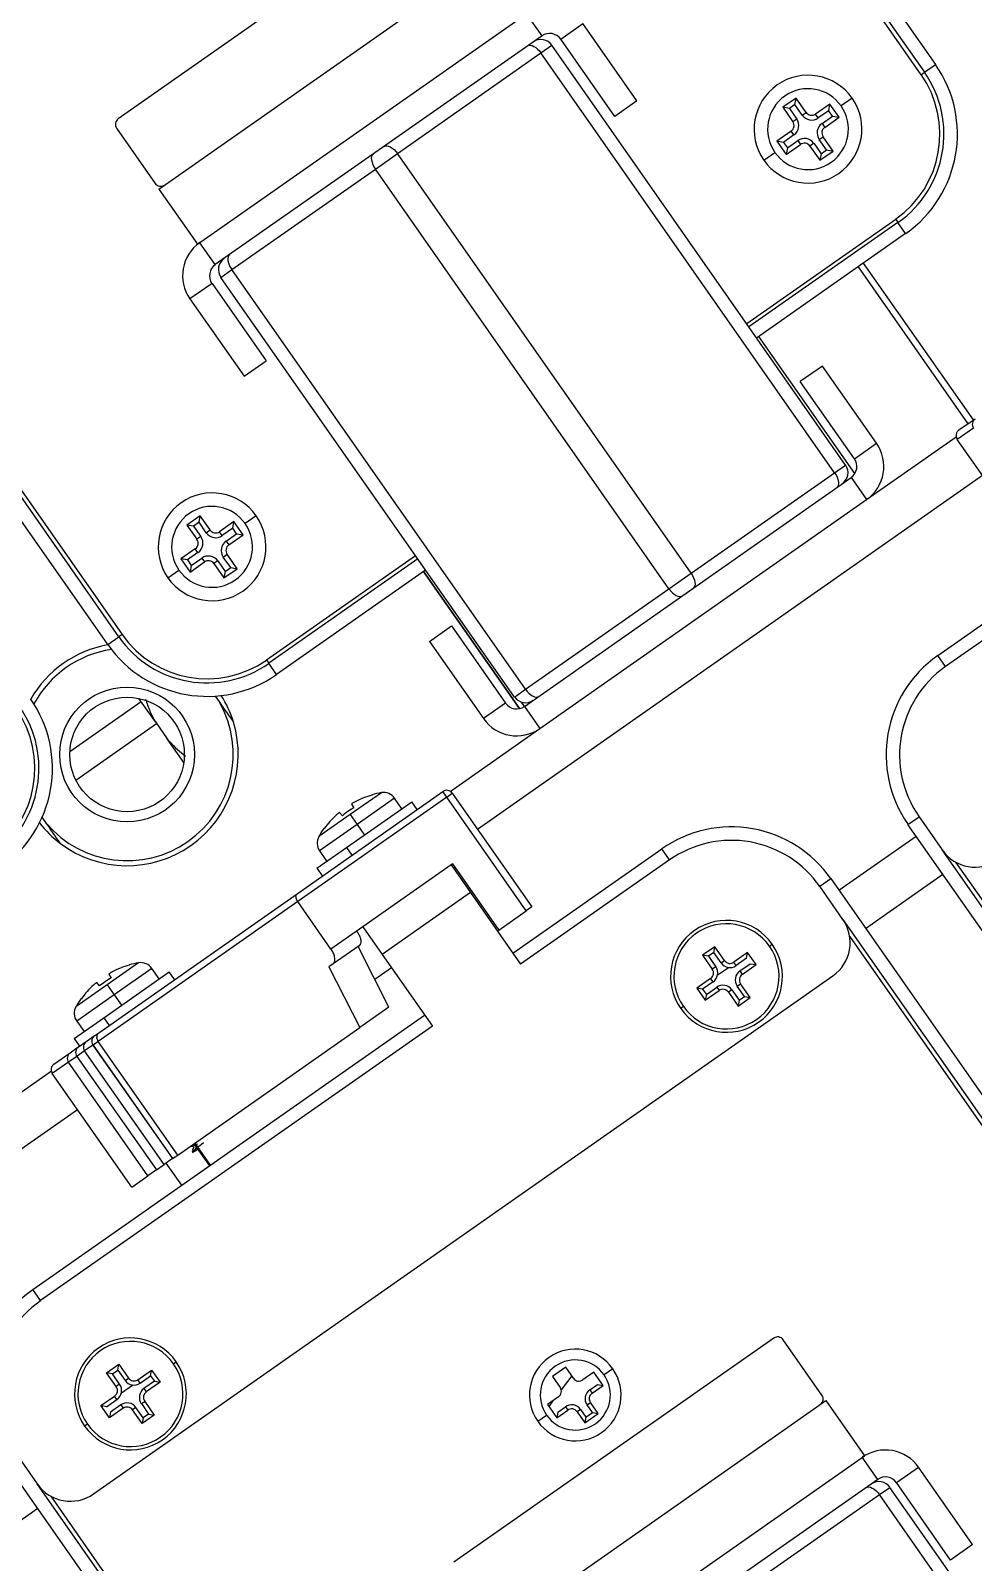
# Model space of a CAD drawing. Header units: millimetres. Extents: x 152904052 to 153933663, y 538271515 to 539240469.
# Drawn here: x 153354109.3 to 153354179.3, y 538947625.2 to 538947738.8 of the extents above; entities that cross this region are included whole.
import ezdxf

# ---------------------------------------------------------------- set-up
doc = ezdxf.new("R2010")
doc.units = ezdxf.units.MM
doc.layers.add('POWR', color=5, linetype='Continuous')

msp = doc.modelspace()

# ---------------------------------------------------------------- linework, layer by layer
at = {"layer": 'POWR', "color": 7}
for p, q in [((153354143.76, 538947782.96), (153354176.45, 538947736.27)), ((153354144.66, 538947779.93), (153354175.63, 538947735.7)), ((153354175.39, 538947735.52), (153354145.17, 538947778.69)), ((153354139.55, 538947748.88), (153354115.79, 538947732.25)), ((153354118.82, 538947727.04), (153354143.4, 538947744.25)), ((153354115.02, 538947693.25), (153354082.32, 538947739.94)), ((153354121.69, 538947722.95), (153354146.26, 538947740.16)), ((153354147.25, 538947738.4), (153354146.1, 538947740.04)), ((153354148.64, 538947738.16), (153354150.28, 538947739.31)), ((153354154.29, 538947733.57), (153354150.28, 538947739.31)), ((153354115.84, 538947693.82), (153354084.86, 538947738.06)), ((153354147.25, 538947738.4), (153354123, 538947721.43)), ((153354152.66, 538947732.42), (153354148.64, 538947738.16)), ((153354085.86, 538947737.16), (153354116.08, 538947694)), ((153354136.52, 538947729.67), (153354147.17, 538947737.13)), ((153354147.17, 538947737.13), (153354147.99, 538947737.7)), ((153354168.96, 538947706), (153354147.17, 538947737.13)), ((153354169.78, 538947706.57), (153354147.99, 538947737.7)), ((153354175.63, 538947735.7), (153354176.45, 538947736.27)), ((153354175.39, 538947735.52), (153354175.63, 538947735.7)), ((153354154.29, 538947733.57), (153354152.66, 538947732.42)), ((153354166.11, 538947733.79), (153354165.12, 538947733.1)), ((153354166.02, 538947733.3), (153354166.11, 538947733.79)), ((153354166.85, 538947732.72), (153354166.11, 538947733.79)), ((153354170.27, 538947733.77), (153354169.45, 538947733.2)), ((153354165.61, 538947733.01), (153354165.12, 538947733.1)), ((153354165.12, 538947733.1), (153354165.87, 538947732.03)), ((153354166.02, 538947733.3), (153354165.61, 538947733.01)), ((153354165.61, 538947733.01), (153354166.16, 538947732.23)), ((153354166.56, 538947732.52), (153354166.02, 538947733.3)), ((153354166.56, 538947732.52), (153354166.85, 538947732.72)), ((153354168.61, 538947733.34), (153354167.55, 538947732.6)), ((153354167.75, 538947732.31), (153354167.55, 538947732.6)), ((153354168.53, 538947732.85), (153354167.75, 538947732.31)), ((153354168.04, 538947731.9), (153354168.81, 538947732.45)), ((153354168.24, 538947731.61), (153354169.3, 538947732.36)), ((153354168.53, 538947732.85), (153354168.61, 538947733.34)), ((153354168.81, 538947732.45), (153354168.53, 538947732.85)), ((153354169.3, 538947732.36), (153354168.61, 538947733.34)), ((153354168.81, 538947732.45), (153354169.3, 538947732.36)), ((153354115.67, 538947731.55), (153354118.54, 538947727.45)), ((153354165.75, 538947731.34), (153354164.68, 538947730.59)), ((153354165.95, 538947731.05), (153354165.75, 538947731.34)), ((153354166.16, 538947732.23), (153354165.87, 538947732.03)), ((153354168.04, 538947731.9), (153354168.24, 538947731.61)), ((153354164.68, 538947730.59), (153354165.37, 538947729.61)), ((153354165.17, 538947730.5), (153354164.68, 538947730.59)), ((153354165.95, 538947731.05), (153354165.17, 538947730.5)), ((153354165.17, 538947730.5), (153354165.46, 538947730.1)), ((153354165.37, 538947729.61), (153354166.44, 538947730.35)), ((153354165.46, 538947730.1), (153354165.37, 538947729.61)), ((153354165.46, 538947730.1), (153354166.23, 538947730.64)), ((153354166.23, 538947730.64), (153354166.44, 538947730.35)), ((153354167.42, 538947730.43), (153354167.13, 538947730.23)), ((153354167.13, 538947730.23), (153354167.88, 538947729.17)), ((153354167.42, 538947730.43), (153354167.96, 538947729.65)), ((153354167.83, 538947730.72), (153354168.11, 538947730.92)), ((153354168.37, 538947729.94), (153354167.83, 538947730.72)), ((153354168.86, 538947729.85), (153354168.11, 538947730.92)), ((153354134.88, 538947728.52), (153354136.52, 538947729.67)), ((153354158.31, 538947698.54), (153354136.52, 538947729.67)), ((153354163.72, 538947729.18), (153354164.53, 538947729.75)), ((153354167.88, 538947729.17), (153354168.86, 538947729.85)), ((153354167.96, 538947729.65), (153354167.88, 538947729.17)), ((153354167.96, 538947729.65), (153354168.37, 538947729.94)), ((153354168.37, 538947729.94), (153354168.86, 538947729.85)), ((153354124.23, 538947721.07), (153354134.88, 538947728.52)), ((153354156.67, 538947697.39), (153354134.88, 538947728.52)), ((153354118.82, 538947727.04), (153354121.69, 538947722.95)), ((153354162.44, 538947717.06), (153354173.5, 538947724.8)), ((153354173.67, 538947724.55), (153354162.61, 538947716.81)), ((153354173.5, 538947724.8), (153354173.67, 538947724.55)), ((153354174.24, 538947723.73), (153354173.67, 538947724.55)), ((153354174.24, 538947723.73), (153354163.18, 538947715.99)), ((153354123, 538947721.43), (153354121.85, 538947723.06)), ((153354123.41, 538947720.49), (153354124.23, 538947721.07)), ((153354146.03, 538947689.94), (153354124.23, 538947721.07)), ((153354170.71, 538947721.26), (153354178.86, 538947709.63)), ((153354179.27, 538947709.92), (153354171.12, 538947721.55)), ((153354122.76, 538947720.03), (153354121.12, 538947718.89)), ((153354122.76, 538947720.03), (153354126.77, 538947714.3)), ((153354145.21, 538947689.36), (153354123.41, 538947720.49)), ((153354121.12, 538947718.89), (153354125.13, 538947713.15)), ((153354170.47, 538947705.94), (153354163.35, 538947716.11)), ((153354125.13, 538947713.15), (153354126.77, 538947714.3)), ((153354168.06, 538947713.91), (153354166.42, 538947712.76)), ((153354172.07, 538947708.18), (153354168.06, 538947713.91)), ((153354170.44, 538947707.03), (153354166.42, 538947712.76)), ((153354176.62, 538947692.44), (153354205.7, 538947712.8)), ((153354206.28, 538947711.98), (153354177.2, 538947691.62)), ((153354178.19, 538947709.17), (153354179.39, 538947710)), ((153354171.34, 538947704), (153354178, 538947708.66)), ((153354179.27, 538947709.31), (153354178.07, 538947708.47)), ((153354170.44, 538947707.03), (153354172.07, 538947708.18)), ((153354183.98, 538947700.03), (153354178.07, 538947708.47)), ((153354168.96, 538947706), (153354169.78, 538947706.57)), ((153354142.45, 538947679.56), (153354179.94, 538947705.81)), ((153354145.94, 538947688.66), (153354170.19, 538947705.64)), ((153354158.31, 538947698.54), (153354168.96, 538947706)), ((153354169.74, 538947705.32), (153354169.72, 538947705.35)), ((153354170.19, 538947705.64), (153354171.34, 538947704)), ((153354147.09, 538947687.02), (153354171.34, 538947704)), ((153354121.87, 538947702.81), (153354120.89, 538947702.12)), ((153354121.79, 538947702.32), (153354121.87, 538947702.81)), ((153354122.62, 538947701.75), (153354121.87, 538947702.81)), ((153354120.89, 538947702.12), (153354121.64, 538947701.06)), ((153354121.38, 538947702.04), (153354120.89, 538947702.12)), ((153354121.79, 538947702.32), (153354121.38, 538947702.04)), ((153354121.38, 538947702.04), (153354121.92, 538947701.26)), ((153354122.33, 538947701.55), (153354121.79, 538947702.32)), ((153354122.33, 538947701.55), (153354122.62, 538947701.75)), ((153354124.38, 538947702.37), (153354123.31, 538947701.62)), ((153354124.29, 538947701.88), (153354123.52, 538947701.34)), ((153354124.29, 538947701.88), (153354124.38, 538947702.37)), ((153354124.58, 538947701.47), (153354124.29, 538947701.88)), ((153354125.07, 538947701.39), (153354124.38, 538947702.37)), ((153354126.03, 538947702.8), (153354125.22, 538947702.22)), ((153354121.92, 538947701.26), (153354121.64, 538947701.06)), ((153354123.52, 538947701.34), (153354123.31, 538947701.62)), ((153354123.8, 538947700.93), (153354124.58, 538947701.47)), ((153354123.8, 538947700.93), (153354124, 538947700.64)), ((153354124, 538947700.64), (153354125.07, 538947701.39)), ((153354124.58, 538947701.47), (153354125.07, 538947701.39)), ((153354121.51, 538947700.36), (153354120.45, 538947699.62)), ((153354120.45, 538947699.62), (153354121.14, 538947698.63)), ((153354120.94, 538947699.53), (153354120.45, 538947699.62)), ((153354121.71, 538947700.08), (153354120.94, 538947699.53)), ((153354120.94, 538947699.53), (153354121.22, 538947699.12)), ((153354121.22, 538947699.12), (153354122, 538947699.67)), ((153354121.71, 538947700.08), (153354121.51, 538947700.36)), ((153354122, 538947699.67), (153354122.2, 538947699.38)), ((153354123.19, 538947699.46), (153354122.9, 538947699.26)), ((153354123.19, 538947699.46), (153354123.73, 538947698.68)), ((153354123.59, 538947699.74), (153354123.88, 538947699.95)), ((153354124.14, 538947698.97), (153354123.59, 538947699.74)), ((153354124.63, 538947698.88), (153354123.88, 538947699.95)), ((153354126.81, 538947692.11), (153354137.86, 538947699.85)), ((153354138.04, 538947699.6), (153354126.98, 538947691.86)), ((153354119.48, 538947698.21), (153354120.3, 538947698.78)), ((153354121.14, 538947698.63), (153354122.2, 538947699.38)), ((153354121.22, 538947699.12), (153354121.14, 538947698.63)), ((153354122.9, 538947699.26), (153354123.64, 538947698.19)), ((153354123.64, 538947698.19), (153354124.63, 538947698.88)), ((153354123.73, 538947698.68), (153354123.64, 538947698.19)), ((153354123.73, 538947698.68), (153354124.14, 538947698.97)), ((153354124.14, 538947698.97), (153354124.63, 538947698.88)), ((153354138.61, 538947698.78), (153354127.55, 538947691.04)), ((153354138.45, 538947698.67), (153354145.57, 538947688.5)), ((153354145.57, 538947688.5), (153354138.45, 538947698.67)), ((153354156.67, 538947697.39), (153354158.31, 538947698.54)), ((153354146.03, 538947689.94), (153354156.67, 538947697.39)), ((153354115.02, 538947693.25), (153354115.84, 538947693.82)), ((153354116.08, 538947694), (153354115.84, 538947693.82)), ((153354138.9, 538947693.49), (153354140.54, 538947694.64)), ((153354140.54, 538947694.64), (153354144.55, 538947688.91)), ((153354138.9, 538947693.49), (153354142.91, 538947687.76)), ((153354126.81, 538947692.11), (153354126.98, 538947691.86)), ((153354127.55, 538947691.04), (153354126.98, 538947691.86)), ((153354177.2, 538947691.62), (153354176.62, 538947692.44)), ((153354118.55, 538947687.51), (153354117.32, 538947689.26)), ((153354122.99, 538947689.43), (153354123.31, 538947688.97)), ((153354145.21, 538947689.36), (153354146.03, 538947689.94)), ((153354112.21, 538947685.33), (153354117.49, 538947689.03)), ((153354144.55, 538947688.91), (153354142.91, 538947687.76)), ((153354145.95, 538947688.67), (153354145.73, 538947688.98)), ((153354145.94, 538947688.66), (153354147.09, 538947687.02)), ((153354112.65, 538947683.2), (153354118.63, 538947687.39)), ((153354118.55, 538947687.51), (153354119.43, 538947686.25)), ((153354140.44, 538947682.36), (153354147.09, 538947687.02)), ((153354120.66, 538947684.5), (153354119.43, 538947686.25)), ((153354129.08, 538947674.77), (153354139.89, 538947682.35)), ((153354140.18, 538947681.94), (153354129.12, 538947674.19)), ((153354132.74, 538947678.19), (153354137.59, 538947681.59)), ((153354135.33, 538947682.26), (153354133.01, 538947680.64)), ((153354133.12, 538947681.42), (153354133.28, 538947681.14)), ((153354136.31, 538947681.85), (153354133.52, 538947679.9)), ((153354134.62, 538947682.11), (153354134.63, 538947682.09)), ((153354136.85, 538947681.07), (153354136.31, 538947681.85)), ((153354137.99, 538947681.02), (153354137.59, 538947681.59)), ((153354140.18, 538947681.94), (153354139.89, 538947682.35)), ((153354140.18, 538947681.94), (153354140.59, 538947682.22)), ((153354146.08, 538947673.5), (153354140.18, 538947681.94)), ((153354140.59, 538947682.22), (153354146.49, 538947673.79)), ((153354110.47, 538947679.98), (153354110.15, 538947680.44)), ((153354133.01, 538947680.64), (153354130.68, 538947679.01)), ((153354132.44, 538947680.55), (153354132.23, 538947680.79)), ((153354133.01, 538947680.64), (153354133.52, 538947679.9)), ((153354174.41, 538947679.91), (153354175.23, 538947680.48)), ((153354175.23, 538947680.48), (153354176.95, 538947678.02)), ((153354133.52, 538947679.9), (153354130.74, 538947677.95)), ((153354131.08, 538947679.61), (153354131.07, 538947679.62)), ((153354133.52, 538947679.9), (153354134.07, 538947679.12)), ((153354169.28, 538947675.03), (153354175.02, 538947679.05)), ((153354207.11, 538947633.21), (153354174.41, 538947679.91)), ((153354130.54, 538947676.66), (153354132.74, 538947678.19)), ((153354130.74, 538947677.95), (153354131.28, 538947677.17)), ((153354132.74, 538947678.19), (153354133.14, 538947677.62)), ((153354145.09, 538947670.36), (153354156.14, 538947678.1)), ((153354156.72, 538947677.28), (153354156.14, 538947678.1)), ((153354207.93, 538947633.79), (153354176.95, 538947678.02)), ((153354140.5, 538947676.91), (153354133.94, 538947672.32)), ((153354140.6, 538947676.98), (153354140.5, 538947676.91)), ((153354140.5, 538947676.91), (153354141.93, 538947674.86)), ((153354140.6, 538947676.98), (153354144.04, 538947672.06)), ((153354140.77, 538947676.73), (153354140.67, 538947676.67)), ((153354156.72, 538947677.28), (153354145.66, 538947669.54)), ((153354177.95, 538947677.12), (153354208.17, 538947633.96)), ((153354130.54, 538947676.66), (153354130.95, 538947676.08)), ((153354140.83, 538947676.65), (153354140.77, 538947676.52)), ((153354167.86, 538947675.32), (153354168.68, 538947675.89)), ((153354168.68, 538947675.89), (153354201.37, 538947629.2)), ((153354171.26, 538947672.2), (153354176.99, 538947676.22)), ((153354114.43, 538947664.51), (153354129.08, 538947674.77)), ((153354141.93, 538947674.86), (153354135.38, 538947670.27)), ((153354141.93, 538947674.86), (153354145.66, 538947669.54)), ((153354169.58, 538947672.86), (153354167.86, 538947675.32)), ((153354129.12, 538947674.19), (153354114.31, 538947663.82)), ((153354131.58, 538947670.67), (153354129.12, 538947674.19)), ((153354144.04, 538947672.06), (153354146.08, 538947673.5)), ((153354146.49, 538947673.79), (153354146.08, 538947673.5)), ((153354133.94, 538947672.32), (153354131.58, 538947670.67)), ((153354133.94, 538947672.32), (153354135.38, 538947670.27)), ((153354169.58, 538947672.86), (153354200.55, 538947628.63)), ((153354144.04, 538947672.06), (153354143.94, 538947672)), ((153354164.13, 538947670.88), (153354164.34, 538947671.02)), ((153354200.31, 538947628.45), (153354170.09, 538947671.62)), ((153354133.68, 538947670.91), (153354131.76, 538947669.58)), ((153354135.89, 538947666.36), (153354133.6, 538947670.86)), ((153354135.38, 538947670.27), (153354139.11, 538947664.95)), ((153354160.07, 538947670.84), (153354159.17, 538947670.21)), ((153354159.17, 538947670.21), (153354159.89, 538947669.18)), ((153354159.6, 538947670.13), (153354159.17, 538947670.21)), ((153354159.99, 538947670.41), (153354159.6, 538947670.13)), ((153354159.6, 538947670.13), (153354160.14, 538947669.36)), ((153354159.99, 538947670.41), (153354160.07, 538947670.84)), ((153354160.54, 538947669.64), (153354159.99, 538947670.41)), ((153354160.79, 538947669.82), (153354160.07, 538947670.84)), ((153354162.51, 538947670.41), (153354161.48, 538947669.69)), ((153354162.43, 538947669.98), (153354161.66, 538947669.44)), ((153354162.43, 538947669.98), (153354162.51, 538947670.41)), ((153354162.48, 538947670.27), (153354162.56, 538947670.33)), ((153354163.14, 538947669.51), (153354162.51, 538947670.41)), ((153354114.72, 538947665.57), (153354119.57, 538947668.97)), ((153354117.31, 538947669.64), (153354114.98, 538947668.02)), ((153354115.1, 538947668.8), (153354115.26, 538947668.52)), ((153354118.29, 538947669.23), (153354115.5, 538947667.28)), ((153354116.6, 538947669.49), (153354116.61, 538947669.47)), ((153354118.83, 538947668.45), (153354118.29, 538947669.23)), ((153354119.97, 538947668.4), (153354119.57, 538947668.97)), ((153354131.76, 538947669.58), (153354131.43, 538947669.34)), ((153354131.43, 538947669.34), (153354133.72, 538947664.84)), ((153354134.83, 538947668.43), (153354136.07, 538947669.29)), ((153354160.14, 538947669.36), (153354159.89, 538947669.18)), ((153354160.26, 538947668.72), (153354161.1, 538947669.3)), ((153354160.54, 538947669.64), (153354160.79, 538947669.82)), ((153354161.66, 538947669.44), (153354161.48, 538947669.69)), ((153354161.94, 538947669.04), (153354162.71, 538947669.58)), ((153354161.94, 538947669.04), (153354162.11, 538947668.79)), ((153354162.11, 538947668.79), (153354163.14, 538947669.51)), ((153354162.71, 538947669.58), (153354163.14, 538947669.51)), ((153354114.98, 538947668.02), (153354112.66, 538947666.39)), ((153354113.96, 538947630.25), (153354168.84, 538947668.68)), ((153354114.41, 538947667.93), (153354114.21, 538947668.18)), ((153354114.98, 538947668.02), (153354115.5, 538947667.28)), ((153354159.76, 538947668.49), (153354158.74, 538947667.77)), ((153354158.74, 538947667.77), (153354159.37, 538947666.87)), ((153354159.17, 538947667.7), (153354158.74, 538947667.77)), ((153354159.94, 538947668.24), (153354159.17, 538947667.7)), ((153354159.17, 538947667.7), (153354159.45, 538947667.3)), ((153354159.45, 538947667.3), (153354160.22, 538947667.84)), ((153354159.94, 538947668.24), (153354159.76, 538947668.49)), ((153354160.22, 538947667.84), (153354160.39, 538947667.59)), ((153354161.34, 538947667.64), (153354161.09, 538947667.46)), ((153354161.34, 538947667.64), (153354161.88, 538947666.87)), ((153354161.74, 538947667.92), (153354161.99, 538947668.09)), ((153354162.28, 538947667.15), (153354161.74, 538947667.92)), ((153354162.71, 538947667.07), (153354161.99, 538947668.09)), ((153354115.5, 538947667.28), (153354112.72, 538947665.33)), ((153354113.06, 538947666.99), (153354113.05, 538947667)), ((153354115.5, 538947667.28), (153354116.04, 538947666.5)), ((153354159.37, 538947666.87), (153354160.39, 538947667.59)), ((153354159.45, 538947667.3), (153354159.37, 538947666.87)), ((153354161.09, 538947667.46), (153354161.81, 538947666.44)), ((153354161.81, 538947666.44), (153354162.71, 538947667.07)), ((153354161.88, 538947666.87), (153354161.81, 538947666.44)), ((153354161.88, 538947666.87), (153354162.28, 538947667.15)), ((153354162.28, 538947667.15), (153354162.71, 538947667.07)), ((153354109.45, 538947645.41), (153354138.53, 538947665.77)), ((153354112.52, 538947664.04), (153354114.72, 538947665.57)), ((153354112.72, 538947665.33), (153354113.26, 538947664.55)), ((153354114.72, 538947665.57), (153354115.12, 538947665)), ((153354135.89, 538947666.36), (153354133.72, 538947664.84)), ((153354157.74, 538947666.4), (153354157.54, 538947666.26)), ((153354139.11, 538947664.95), (153354110.03, 538947644.59)), ((153354113.86, 538947664.12), (153354114.05, 538947664.25)), ((153354114.05, 538947664.25), (153354114.43, 538947664.51)), ((153354120.22, 538947655.39), (153354133.72, 538947664.84)), ((153354112.22, 538947662.97), (153354112.63, 538947663.26)), ((153354112.52, 538947664.04), (153354112.92, 538947663.46)), ((153354112.63, 538947663.26), (153354112.66, 538947663.28)), ((153354112.63, 538947663.26), (153354112.67, 538947663.19)), ((153354112.66, 538947663.28), (153354112.85, 538947663.41)), ((153354113.3, 538947663.11), (153354112.73, 538947662.71)), ((153354112.85, 538947663.41), (153354113.42, 538947663.81)), ((153354113.92, 538947663.55), (153354113.3, 538947663.11)), ((153354119.2, 538947654.68), (153354113.3, 538947663.11)), ((153354113.42, 538947663.81), (153354113.83, 538947664.1)), ((153354113.83, 538947664.1), (153354113.86, 538947664.12)), ((153354113.83, 538947664.1), (153354113.87, 538947664.03)), ((153354113.92, 538947663.55), (153354119.83, 538947655.12)), ((153354113.93, 538947663.55), (153354113.92, 538947663.55)), ((153354114.31, 538947663.82), (153354113.93, 538947663.55)), ((153354113.93, 538947663.55), (153354119.83, 538947655.12)), ((153354120.22, 538947655.39), (153354114.31, 538947663.82)), ((153354112.1, 538947662.27), (153354110.9, 538947661.44)), ((153354111.02, 538947662.13), (153354112.22, 538947662.97)), ((153354112.72, 538947662.71), (153354112.1, 538947662.27)), ((153354118, 538947653.84), (153354112.1, 538947662.27)), ((153354112.72, 538947662.71), (153354118.63, 538947654.28)), ((153354112.73, 538947662.71), (153354112.72, 538947662.71)), ((153354112.73, 538947662.71), (153354118.63, 538947654.28)), ((153354104.17, 538947656.97), (153354110.83, 538947661.63)), ((153354116.81, 538947653), (153354110.9, 538947661.44)), ((153354060.4, 538947622.11), (153354112.77, 538947658.77)), ((153354121.48, 538947656.27), (153354122.63, 538947654.63)), ((153354119.83, 538947655.12), (153354119.2, 538947654.68)), ((153354119.83, 538947655.12), (153354120.22, 538947655.39)), ((153354119.83, 538947655.12), (153354119.83, 538947655.12)), ((153354121.17, 538947656.05), (153354121.36, 538947656.05)), ((153354121.45, 538947655.64), (153354121.27, 538947655.56)), ((153354121.41, 538947656.22), (153354122.56, 538947654.58)), ((153354121.45, 538947655.64), (153354121.68, 538947655.84)), ((153354121.62, 538947655.76), (153354121.45, 538947655.64)), ((153354118.63, 538947654.28), (153354118, 538947653.84)), ((153354118.63, 538947654.28), (153354119.2, 538947654.68)), ((153354118.63, 538947654.28), (153354118.63, 538947654.28)), ((153354120.51, 538947653.15), (153354119.36, 538947654.79)), ((153354116.81, 538947653), (153354118, 538947653.84)), ((153354110.03, 538947644.59), (153354109.45, 538947645.41)), ((153354164.46, 538947641.81), (153354140.71, 538947625.18)), ((153354168.03, 538947637.59), (153354165.16, 538947641.69)), ((153354114.93, 538947639.24), (153354115.84, 538947639.87)), ((153354115.65, 538947638.21), (153354114.93, 538947639.24)), ((153354115.36, 538947639.16), (153354114.93, 538947639.24)), ((153354115.36, 538947639.16), (153354115.76, 538947639.44)), ((153354115.76, 538947639.44), (153354115.84, 538947639.87)), ((153354115.76, 538947639.44), (153354116.3, 538947638.67)), ((153354115.84, 538947639.87), (153354116.55, 538947638.84)), ((153354117.25, 538947638.72), (153354118.27, 538947639.44)), ((153354118.2, 538947639.01), (153354118.27, 538947639.44)), ((153354118.27, 538947639.44), (153354118.9, 538947638.54)), ((153354119.9, 538947639.9), (153354120.1, 538947640.05)), ((153354149.01, 538947639.65), (153354148.02, 538947638.97)), ((153354149.58, 538947638.83), (153354149.01, 538947639.65)), ((153354151.1, 538947639.29), (153354150.28, 538947638.71)), ((153354151.78, 538947638.3), (153354151.1, 538947639.29)), ((153354152.5, 538947639.54), (153354151.85, 538947639.08)), ((153354115.9, 538947638.39), (153354115.36, 538947639.16)), ((153354115.9, 538947638.39), (153354115.65, 538947638.21)), ((153354116.03, 538947637.74), (153354116.86, 538947638.33)), ((153354116.3, 538947638.67), (153354116.55, 538947638.84)), ((153354117.43, 538947638.47), (153354117.25, 538947638.72)), ((153354117.43, 538947638.47), (153354118.2, 538947639.01)), ((153354118.48, 538947638.61), (153354117.7, 538947638.07)), ((153354117.7, 538947638.07), (153354117.88, 538947637.82)), ((153354118.9, 538947638.54), (153354117.88, 538947637.82)), ((153354118.2, 538947639.01), (153354118.48, 538947638.61)), ((153354118.48, 538947638.61), (153354118.9, 538947638.54)), ((153354148.02, 538947638.97), (153354148.6, 538947638.15)), ((153354149.46, 538947639.01), (153354148.67, 538947637.97)), ((153354150.79, 538947637.98), (153354151.36, 538947638.38)), ((153354150.96, 538947637.73), (153354151.78, 538947638.3)), ((153354151.36, 538947638.38), (153354151.78, 538947638.3)), ((153354114.5, 538947636.8), (153354115.53, 538947637.51)), ((153354114.93, 538947636.72), (153354115.7, 538947637.26)), ((153354115.7, 538947637.26), (153354115.53, 538947637.51)), ((153354117.51, 538947636.95), (153354117.76, 538947637.12)), ((153354117.51, 538947636.95), (153354118.05, 538947636.17)), ((153354117.76, 538947637.12), (153354118.47, 538947636.1)), ((153354143.74, 538947619.97), (153354168.32, 538947637.18)), ((153354148.47, 538947637.45), (153354147.66, 538947636.88)), ((153354148.06, 538947637.16), (153354147.75, 538947636.74)), ((153354150.59, 538947636.86), (153354150.84, 538947637.03)), ((153354150.79, 538947637.98), (153354150.96, 538947637.73)), ((153354151.42, 538947636.21), (153354150.84, 538947637.03)), ((153354168.32, 538947637.18), (153354171.18, 538947633.09)), ((153354115.14, 538947635.9), (153354114.5, 538947636.8)), ((153354114.93, 538947636.72), (153354114.5, 538947636.8)), ((153354114.56, 538947636.72), (153354114.64, 538947636.77)), ((153354116.16, 538947636.61), (153354115.14, 538947635.9)), ((153354115.21, 538947636.32), (153354115.14, 538947635.9)), ((153354115.98, 538947636.87), (153354115.21, 538947636.32)), ((153354115.98, 538947636.87), (153354116.16, 538947636.61)), ((153354117.11, 538947636.67), (153354116.86, 538947636.49)), ((153354117.57, 538947635.47), (153354116.86, 538947636.49)), ((153354117.65, 538947635.89), (153354117.11, 538947636.67)), ((153354118.47, 538947636.1), (153354117.57, 538947635.47)), ((153354117.65, 538947635.89), (153354117.57, 538947635.47)), ((153354118.05, 538947636.17), (153354117.65, 538947635.89)), ((153354118.05, 538947636.17), (153354118.47, 538947636.1)), ((153354146.93, 538947635.64), (153354147.59, 538947636.1)), ((153354147.66, 538947636.88), (153354148.34, 538947635.89)), ((153354148.34, 538947635.89), (153354149.16, 538947636.47)), ((153354148.42, 538947636.32), (153354148.34, 538947635.89)), ((153354148.42, 538947636.32), (153354148.99, 538947636.72)), ((153354148.99, 538947636.72), (153354149.16, 538947636.47)), ((153354150.11, 538947636.52), (153354149.86, 538947636.34)), ((153354149.86, 538947636.34), (153354150.43, 538947635.52)), ((153354150.11, 538947636.52), (153354150.51, 538947635.95)), ((153354150.43, 538947635.52), (153354151.42, 538947636.21)), ((153354150.51, 538947635.95), (153354150.43, 538947635.52)), ((153354150.51, 538947635.95), (153354150.99, 538947636.29)), ((153354150.99, 538947636.29), (153354150.59, 538947636.86)), ((153354150.99, 538947636.29), (153354151.42, 538947636.21)), ((153354113.51, 538947635.43), (153354113.3, 538947635.29)), ((153354139.94, 538947586.18), (153354107.24, 538947632.87)), ((153354108.06, 538947633.45), (153354109.78, 538947630.99)), ((153354146.61, 538947615.88), (153354171.18, 538947633.09)), ((153354172.17, 538947631.33), (153354171.02, 538947632.97)), ((153354172.17, 538947631.33), (153354147.92, 538947614.36)), ((153354173.56, 538947631.09), (153354175.2, 538947632.23)), ((153354179.21, 538947626.5), (153354175.2, 538947632.23)), ((153354140.76, 538947586.75), (153354109.78, 538947630.99)), ((153354161.81, 538947622.86), (153354172.29, 538947630.2)), ((153354172.29, 538947630.2), (153354173.07, 538947630.74)), ((153354194.09, 538947599.07), (153354172.29, 538947630.2)), ((153354194.87, 538947599.62), (153354173.07, 538947630.74)), ((153354177.57, 538947625.35), (153354173.56, 538947631.09)), ((153354073.33, 538947603.63), (153354109.82, 538947629.19)), ((153354110.78, 538947630.09), (153354141, 538947586.93)), ((153354179.21, 538947626.5), (153354177.57, 538947625.35))]:
    msp.add_line(p, q, dxfattribs=at)
at = {"layer": 'POWR', "color": 7, "flags": 128}
for points in [[(153354146.18, 538947737.66), (153354146.27, 538947737.7), (153354146.38, 538947737.71), (153354146.51, 538947737.68), (153354146.64, 538947737.62), (153354146.78, 538947737.53), (153354146.92, 538947737.42), (153354147.05, 538947737.28), (153354147.17, 538947737.13)], [(153354135.53, 538947730.2), (153354135.62, 538947730.24), (153354135.73, 538947730.25), (153354135.86, 538947730.22), (153354135.99, 538947730.16), (153354136.13, 538947730.08), (153354136.27, 538947729.96), (153354136.4, 538947729.82), (153354136.52, 538947729.67)], [(153354134.71, 538947729.63), (153354134.65, 538947729.56), (153354134.6, 538947729.46), (153354134.58, 538947729.33), (153354134.59, 538947729.19), (153354134.63, 538947729.03), (153354134.69, 538947728.86), (153354134.77, 538947728.69), (153354134.88, 538947728.52)], [(153354124.07, 538947722.17), (153354124, 538947722.1), (153354123.95, 538947722), (153354123.93, 538947721.87), (153354123.94, 538947721.73), (153354123.98, 538947721.57), (153354124.04, 538947721.4), (153354124.13, 538947721.23), (153354124.23, 538947721.07)], [(153354168.96, 538947706), (153354169.07, 538947705.83), (153354169.15, 538947705.66), (153354169.21, 538947705.49), (153354169.25, 538947705.33), (153354169.26, 538947705.19), (153354169.24, 538947705.06), (153354169.19, 538947704.96), (153354169.13, 538947704.89)], [(153354158.31, 538947698.54), (153354158.42, 538947698.38), (153354158.5, 538947698.21), (153354158.56, 538947698.04), (153354158.6, 538947697.88), (153354158.61, 538947697.73), (153354158.59, 538947697.61), (153354158.55, 538947697.51), (153354158.48, 538947697.44)], [(153354156.67, 538947697.39), (153354156.79, 538947697.24), (153354156.93, 538947697.1), (153354157.06, 538947696.99), (153354157.2, 538947696.9), (153354157.33, 538947696.84), (153354157.46, 538947696.81), (153354157.57, 538947696.82), (153354157.66, 538947696.86)], [(153354146.03, 538947689.94), (153354146.15, 538947689.78), (153354146.28, 538947689.65), (153354146.41, 538947689.53), (153354146.55, 538947689.44), (153354146.68, 538947689.38), (153354146.81, 538947689.36), (153354146.92, 538947689.37), (153354147.01, 538947689.41)], [(153354171.29, 538947630.72), (153354171.38, 538947630.76), (153354171.49, 538947630.77), (153354171.62, 538947630.75), (153354171.76, 538947630.69), (153354171.9, 538947630.6), (153354172.04, 538947630.49), (153354172.17, 538947630.35), (153354172.29, 538947630.2)]]:
    msp.add_lwpolyline(points, dxfattribs=at)
at = {"layer": 'POWR', "color": 7}
for radius in [5, 4.25]:
    msp.add_circle((153354116.45, 538947685.1), radius, dxfattribs=at)
for centre, radius, start, end in [((153354147.17, 538947737.13), 1, 35, 125), ((153354147.82, 538947737.58), 1, 35, 125), ((153354169.08, 538947731.11), 9, 305, 35), ((153354166.99, 538947731.48), 4, 35, 215), ((153354169.08, 538947731.11), 7.7, 305, 35), ((153354169.08, 538947731.11), 8, 305, 35), ((153354166.99, 538947731.48), 4, 215, 35), ((153354166.99, 538947731.48), 3, 35, 215), ((153354166.99, 538947731.48), 3, 215, 35), ((153354167.26, 538947733.01), 0.851, 215, 305), ((153354167.26, 538947733.01), 0.5, 215, 305), ((153354116.08, 538947731.84), 0.5, 125, 215), ((153354165.46, 538947731.75), 0.5, 305, 35), ((153354165.46, 538947731.75), 0.851, 305, 35), ((153354168.52, 538947731.21), 0.851, 125, 215), ((153354168.52, 538947731.21), 0.5, 125, 215), ((153354166.72, 538947729.94), 0.851, 35, 125), ((153354166.72, 538947729.94), 0.5, 35, 125), ((153354118.94, 538947727.74), 0.5, 215, 305), ((153354123.57, 538947720.61), 3, 125, 215), ((153354123.57, 538947720.61), 1, 125, 215), ((153354124.23, 538947721.07), 1, 125, 215), ((153354179.68, 538947709.59), 0.499, 125.07, 215.0698), ((153354169.62, 538947706.46), 3, 305, 35), ((153354168.96, 538947706), 1, 305, 35), ((153354169.62, 538947706.46), 1, 305, 35), ((153354122.76, 538947700.5), 4, 35, 215), ((153354122.76, 538947700.5), 3, 35, 215), ((153354122.76, 538947700.5), 4, 215, 35), ((153354122.76, 538947700.5), 3, 215, 35), ((153354123.03, 538947702.03), 0.5, 215, 305), ((153354121.23, 538947700.77), 0.5, 305, 35), ((153354121.23, 538947700.77), 0.851, 305, 35), ((153354123.03, 538947702.03), 0.851, 215, 305), ((153354124.29, 538947700.23), 0.851, 125, 215), ((153354124.29, 538947700.23), 0.5, 125, 215), ((153354122.49, 538947698.97), 0.851, 35, 125), ((153354122.49, 538947698.97), 0.5, 35, 125), ((153354122.39, 538947698.41), 8, 215, 305), ((153354122.39, 538947698.41), 7.7, 215, 305), ((153354116.45, 538947685.1), 8.25, 100.0889, 150.1031), ((153354116.45, 538947685.1), 7.87, 98.5203, 151.4797), ((153354122.39, 538947698.41), 9, 215, 305), ((153354181.79, 538947685.07), 9, 125, 215), ((153354181.79, 538947685.07), 8, 125, 215), ((153354101.91, 538947684.07), 9, 305, 35), ((153354116.45, 538947685.1), 8.25, 16.8051, 32.0306), ((153354146.03, 538947689.94), 1, 215, 305), ((153354101.91, 538947684.07), 7.7, 305, 35), ((153354101.91, 538947684.07), 8, 305, 35), ((153354116.45, 538947685.1), 7.88, 220.5937, 29.4063), ((153354145.37, 538947689.48), 1, 215, 305), ((153354116.45, 538947685.1), 8.25, 233.1949, 16.8051), ((153354145.37, 538947689.48), 3, 215, 305), ((153354140.18, 538947681.94), 0.5, 35, 125), ((153354136.39, 538947675.81), 6.52, 105.6083, 117.5152), ((153354136.36, 538947675.85), 6.5, 99.1279, 105.5214), ((153354135.49, 538947681.28), 1, 35, 99.1279), ((153354136.39, 538947675.81), 6.52, 132.4848, 144.3917), ((153354136.47, 538947675.69), 6.32, 120.3185, 129.6814), ((153354116.45, 538947685.1), 8.25, 217.9694, 233.1949), ((153354131.56, 538947678.52), 1, 150.8721, 215), ((153354136.36, 538947675.85), 6.5, 144.4786, 150.8721), ((153354161.31, 538947670.73), 9, 35, 125), ((153354161.31, 538947670.73), 8, 35, 125), ((153354179.41, 538947679.74), 3, 215, 305), ((153354160.94, 538947668.64), 4.15, 35, 215), ((153354160.94, 538947668.64), 3.9, 35, 215), ((153354167.12, 538947671.14), 3, 305, 35), ((153354160.94, 538947668.64), 4.15, 215, 35), ((153354160.94, 538947668.64), 3.9, 215, 35), ((153354118.36, 538947663.19), 6.52, 105.6083, 117.5152), ((153354118.34, 538947663.23), 6.5, 99.1279, 105.5214), ((153354117.47, 538947668.66), 1, 35, 99.1279), ((153354159.48, 538947668.9), 0.5, 305, 35), ((153354159.48, 538947668.9), 0.807, 305, 35), ((153354161.2, 538947670.1), 0.807, 215, 305), ((153354161.2, 538947670.1), 0.5, 215, 305), ((153354162.4, 538947668.38), 0.807, 125, 215), ((153354162.4, 538947668.38), 0.5, 125, 215), ((153354118.36, 538947663.19), 6.52, 132.4848, 144.3917), ((153354118.45, 538947663.07), 6.32, 120.3185, 129.6814), ((153354160.68, 538947667.18), 0.807, 35, 125), ((153354160.68, 538947667.18), 0.5, 35, 125), ((153354118.34, 538947663.23), 6.5, 144.4786, 150.8721), ((153354113.53, 538947665.9), 1, 150.8721, 215), ((153354114.33, 538947663.84), 0.5, 125, 215), ((153354114.33, 538947663.84), 0.499, 125.07, 215.0698), ((153354113.13, 538947663), 0.5, 125, 215), ((153354113.13, 538947663), 0.499, 125.07, 215.0698), ((153354112.61, 538947663.18), 0.103, 37.4159, 66.5165), ((153354113.71, 538947663.4), 0.499, 125.07, 215.0698), ((153354113.81, 538947664.02), 0.103, 37.4159, 66.5165), ((153354112.51, 538947662.56), 0.499, 125.07, 215.0698), ((153354114.62, 538947638.03), 9, 125, 215), ((153354114.62, 538947638.03), 8, 125, 215), ((153354116.7, 538947637.67), 4.15, 35, 215), ((153354116.7, 538947637.67), 3.9, 35, 215), ((153354164.75, 538947641.4), 0.5, 35, 125), ((153354149.72, 538947637.59), 3.4, 35, 215), ((153354116.7, 538947637.67), 4.15, 215, 35), ((153354116.7, 538947637.67), 3.9, 215, 35), ((153354149.72, 538947637.59), 3.4, 215, 35), ((153354149.72, 538947637.59), 2.6, 35, 215), ((153354115.24, 538947637.92), 0.5, 305, 35), ((153354115.24, 538947637.92), 0.807, 305, 35), ((153354116.96, 538947639.13), 0.807, 215, 305), ((153354116.96, 538947639.13), 0.5, 215, 305), ((153354118.17, 538947637.41), 0.807, 125, 215), ((153354149.72, 538947637.59), 2.6, 215, 35), ((153354148.19, 538947637.86), 0.5, 305, 35), ((153354149.99, 538947639.12), 0.5, 215, 305), ((153354116.45, 538947636.2), 0.807, 35, 125), ((153354118.17, 538947637.41), 0.5, 125, 215), ((153354151.25, 538947637.32), 0.807, 125, 215), ((153354151.25, 538947637.32), 0.5, 125, 215), ((153354167.62, 538947637.3), 0.5, 305, 35), ((153354116.45, 538947636.2), 0.5, 35, 125), ((153354149.45, 538947636.06), 0.807, 35, 125), ((153354149.45, 538947636.06), 0.5, 35, 125), ((153354172.74, 538947630.51), 3, 35, 125), ((153354172.74, 538947630.51), 1, 35, 125), ((153354112.24, 538947632.71), 3, 215, 305), ((153354172.25, 538947630.17), 1, 35, 125)]:
    msp.add_arc(centre, radius, start, end, dxfattribs=at)
for points, knots in [([(153354178.19, 538947709.17), (153354178.14, 538947709.12), (153354178.03, 538947709.02), (153354177.97, 538947708.81), (153354177.99, 538947708.62), (153354178.04, 538947708.52), (153354178.07, 538947708.47)], [0, 0, 0, 0, 0.270336, 0.562527, 0.789797, 1, 1, 1, 1]), ([(153354117.82, 538947689.2), (153354117.92, 538947688.9), (153354118.12, 538947688.32), (153354118.41, 538947687.77), (153354118.55, 538947687.51)], [0, 0, 0, 0, 0.517925, 1, 1, 1, 1]), ([(153354123.31, 538947688.97), (153354123.38, 538947688.88), (153354123.73, 538947688.37), (153354124.07, 538947687.89), (153354124.35, 538947687.49)], [0, 0, 0, 0, 0.179084, 1, 1, 1, 1]), ([(153354119.43, 538947686.25), (153354119.5, 538947686.17), (153354119.91, 538947685.7), (153354120.39, 538947685.31), (153354120.78, 538947684.98)], [0, 0, 0, 0, 0.179084, 1, 1, 1, 1]), ([(153354133.37, 538947681.59), (153354133.34, 538947681.57), (153354133.27, 538947681.54), (153354133.18, 538947681.48), (153354133.13, 538947681.44), (153354133.12, 538947681.42), (153354133.12, 538947681.42)], [0, 0, 0, 0, 0.250648, 0.499754, 0.7491, 1, 1, 1, 1]), ([(153354132.23, 538947680.79), (153354132.23, 538947680.79), (153354132.21, 538947680.8), (153354132.15, 538947680.76), (153354132.07, 538947680.7), (153354132.01, 538947680.64), (153354131.98, 538947680.62)], [0, 0, 0, 0, 0.250648, 0.499754, 0.7491, 1, 1, 1, 1]), ([(153354131.98, 538947680.62), (153354132.01, 538947680.64), (153354132.07, 538947680.7), (153354132.15, 538947680.76), (153354132.21, 538947680.8), (153354132.23, 538947680.79), (153354132.23, 538947680.79)], [0, 0, 0, 0, 0.250648, 0.499754, 0.7491, 1, 1, 1, 1]), ([(153354111.51, 538947678.49), (153354111.33, 538947678.75), (153354110.99, 538947679.23), (153354110.64, 538947679.73), (153354110.47, 538947679.98)], [0, 0, 0, 0, 0.517925, 1, 1, 1, 1]), ([(153354129.12, 538947674.19), (153354129.09, 538947674.23), (153354129.04, 538947674.31), (153354129, 538947674.45), (153354128.98, 538947674.59), (153354129, 538947674.7), (153354129.05, 538947674.75), (153354129.08, 538947674.77)], [0, 0, 0, 0, 0.163518, 0.344285, 0.539301, 0.775308, 1, 1, 1, 1]), ([(153354133.5, 538947672.01), (153354133.55, 538947671.93), (153354133.65, 538947671.77), (153354133.76, 538947671.51), (153354133.81, 538947671.25), (153354133.79, 538947671.03), (153354133.71, 538947670.95), (153354133.68, 538947670.91)], [0, 0, 0, 0, 0.174736, 0.363548, 0.559692, 0.78787, 1, 1, 1, 1]), ([(153354131.76, 538947669.58), (153354131.81, 538947669.63), (153354131.9, 538947669.74), (153354131.88, 538947670.05), (153354131.77, 538947670.38), (153354131.64, 538947670.58), (153354131.58, 538947670.67)], [0, 0, 0, 0, 0.273241, 0.566326, 0.7921708, 1, 1, 1, 1]), ([(153354115.35, 538947668.97), (153354115.32, 538947668.96), (153354115.25, 538947668.92), (153354115.16, 538947668.86), (153354115.11, 538947668.82), (153354115.1, 538947668.8), (153354115.1, 538947668.8)], [0, 0, 0, 0, 0.250648, 0.499754, 0.7491, 1, 1, 1, 1]), ([(153354115.1, 538947668.8), (153354115.1, 538947668.8), (153354115.11, 538947668.82), (153354115.16, 538947668.86), (153354115.25, 538947668.92), (153354115.32, 538947668.96), (153354115.35, 538947668.97)], [0, 0, 0, 0, 0.250648, 0.499754, 0.7491, 1, 1, 1, 1]), ([(153354114.21, 538947668.18), (153354114.2, 538947668.18), (153354114.19, 538947668.18), (153354114.13, 538947668.14), (153354114.05, 538947668.08), (153354113.99, 538947668.03), (153354113.96, 538947668)], [0, 0, 0, 0, 0.250648, 0.499754, 0.7491, 1, 1, 1, 1]), ([(153354113.96, 538947668), (153354113.99, 538947668.03), (153354114.05, 538947668.08), (153354114.13, 538947668.14), (153354114.19, 538947668.18), (153354114.2, 538947668.18), (153354114.21, 538947668.18)], [0, 0, 0, 0, 0.250648, 0.499754, 0.7491, 1, 1, 1, 1]), ([(153354114.31, 538947663.82), (153354114.29, 538947663.86), (153354114.24, 538947663.95), (153354114.21, 538947664.09), (153354114.23, 538947664.25), (153354114.3, 538947664.41), (153354114.38, 538947664.48), (153354114.43, 538947664.51)], [0, 0, 0, 0, 0.174928, 0.36388, 0.560047, 0.788091, 1, 1, 1, 1]), ([(153354111.02, 538947662.13), (153354110.97, 538947662.09), (153354110.86, 538947661.99), (153354110.8, 538947661.78), (153354110.82, 538947661.59), (153354110.87, 538947661.48), (153354110.9, 538947661.44)], [0, 0, 0, 0, 0.270336, 0.562527, 0.789797, 1, 1, 1, 1]), ([(153354121.29, 538947655.6), (153354121.29, 538947655.61), (153354121.3, 538947655.64), (153354121.57, 538947655.88), (153354121.93, 538947656.17), (153354122.12, 538947656.32)], [0, 0, 0, 0, 0.212902, 0.5811966, 1, 1, 1, 1]), ([(153354121.4, 538947655.98), (153354121.38, 538947655.92), (153354121.33, 538947655.78), (153354121.28, 538947655.64), (153354121.26, 538947655.58)], [0, 0, 0, 0, 0.499894, 1, 1, 1, 1]), ([(153354121.68, 538947656.2), (153354121.59, 538947656.15), (153354121.42, 538947656.06), (153354121.33, 538947656.04), (153354121.36, 538947656.07), (153354121.36, 538947656.08)], [0, 0, 0, 0, 0.402272, 0.802406, 1, 1, 1, 1])]:
    msp.add_open_spline(points, degree=3, knots=knots, dxfattribs=at)

doc.saveas('drawing.dxf')
